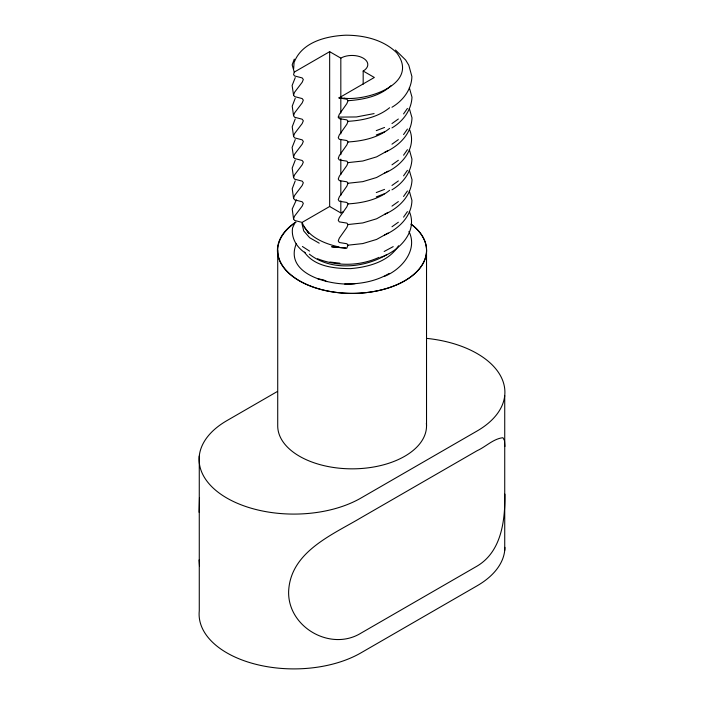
<?xml version="1.0" encoding="UTF-8"?>
<svg xmlns="http://www.w3.org/2000/svg" width="704" height="704" viewBox="0 0 704 704"><rect width="100%" height="100%" fill="white"/><g stroke="black" fill="none" stroke-linecap="round" stroke-linejoin="round"><path stroke-width="1.06" d="M426.527 425.876L426.527 250.422M504.9 547.351A94.802 54.736 0 0 1 477.136 585.781L360.941 652.872A94.802 54.736 0 0 1 254.998 664.074A94.802 54.736 0 0 1 199.276 610.861L199.267 456.042M504.733 550.387L504.733 395.569M199.109 512.301L199.496 497.702M504.891 494.129C505.138 520.106 501.732 551.399 477.136 566.069L360.941 633.16C330.581 651.86 287.61 627.053 288.631 591.404C290.374 552.033 331.716 535.11 360.941 517.766L477.136 450.683C485.813 446.776 493.284 438.786 502.938 437.703L504.504 440.607L504.891 446.494M293.656 68.79L294.272 59.154L292.169 64.874L294.254 72.116L293.568 74.606L294.589 75.953L302.183 77.924L303.327 79.508L302.183 82.271L294.589 92.25L293.55 95.014L294.589 96.598L302.183 98.569L303.327 100.153L302.183 102.907L294.589 112.895L293.55 115.65L294.589 117.242L302.183 119.214L303.327 120.789L302.183 123.552L294.589 133.54L293.55 136.294L294.589 137.878L302.183 139.85L303.327 141.434L302.183 144.197L294.589 154.176L293.55 156.939L294.589 158.523L302.183 160.494L303.327 162.078L302.183 164.833L294.589 174.821L293.55 177.575L294.589 179.168L302.183 181.139L303.327 182.714L302.183 185.478L294.589 195.466L293.55 198.22L294.589 199.804L302.183 201.775L303.327 203.359L302.183 206.122L294.589 216.102L293.55 218.865L294.589 220.449L302.095 222.402L329.657 206.492L340.824 212.942A15.805 9.126 0 0 1 343.578 211.666M389.611 107.721C378.03 117.198 362.666 120.454 348.014 121.326L346.878 119.882L339.284 118.668L338.246 117.11L339.284 114.33L346.878 103.585L348.014 100.69L346.878 99.238L338.95 97.918L374.343 77.475L363.176 71.025A15.805 9.126 0 0 0 363.176 58.124A15.805 9.126 0 0 0 340.824 58.124L329.657 51.674L294.254 72.116M295.249 180.822L292.23 188.725L293.55 198.22M295.249 98.261L292.222 106.146L293.55 115.65M295.249 118.897L292.213 126.799L293.55 136.294M295.249 160.186L292.186 168.071L293.55 177.575M295.249 77.616L292.125 85.501L293.55 95.014M348.014 121.326L346.878 124.23L339.284 134.974L338.246 137.755L339.284 139.313L346.878 140.527L348.014 141.97C362.666 141.099 378.03 137.843 389.611 128.366M348.014 141.97L346.878 144.866L339.284 155.61L338.246 158.391L339.284 159.958L346.878 161.163L348.014 162.615L362.806 161.005L376.596 156.869L388.124 150.48M348.014 162.615L346.878 165.51L339.284 176.255L338.246 179.036L339.284 180.594L346.878 181.808L348.014 183.251L362.806 181.65L376.596 177.505L388.124 171.125M348.014 183.251L346.878 186.155L339.284 196.9L338.246 199.681L339.284 201.238L346.878 202.453L348.014 203.896C362.666 203.025 378.03 199.769 389.611 190.291M348.014 203.896L346.878 206.791L339.284 217.536L338.246 220.317L339.284 221.883L346.878 223.089L348.014 224.541L362.806 222.93L376.596 218.794L388.124 212.406M348.014 224.541L346.878 227.436L339.284 238.181L338.246 240.962L339.284 242.519L346.878 243.734L348.014 245.177L362.806 243.575L376.596 239.43L388.124 233.05M348.014 245.177L346.79 248.204L331.628 246.77L345.778 248.081M295.249 139.542L292.125 147.435L293.55 156.939M398.534 245.775C388.608 261.712 368.368 267.062 350.68 268.611C334.453 268.62 314.327 266.605 304.445 252.102M294.668 223.309L292.547 227.946C291.025 238.216 296.956 247.579 305.369 252.991M294.448 61.635C302.535 41.818 326.533 36.018 345.902 35.2C364.118 35.244 383.39 39.706 396.73 52.818C419.936 83.697 367.743 100.786 344.696 98.261L344.538 98.261M296.402 243.478C283.149 275.062 332.93 286.458 355.089 283.677M296.384 199.918L292.213 208.974L293.55 218.865M403.559 113.925L407.422 108.416M403.559 134.561L407.422 129.061M403.559 155.206L407.422 149.697M403.559 175.85L407.422 170.342M403.559 196.486L407.422 190.986M403.559 217.131L407.422 211.622M391.098 85.598C379.72 96.43 363.22 99.669 348.014 100.69M391.97 107.254C402.899 100.734 411.541 89.698 411.902 76.551L408.795 65.208L405.627 59.99L395.481 50.019M391.97 123.552L398.358 119.011M391.97 127.899C402.961 121.396 411.4 110.299 411.99 97.187L409.367 87.789M391.97 144.197L398.358 139.647M391.97 164.842L398.358 160.292M391.97 185.478L398.358 180.937M391.97 189.825C402.943 183.322 411.435 172.234 411.946 159.113L409.376 149.706M391.97 206.122L398.358 201.573M391.97 226.767L398.358 222.218M277.341 391.503L226.864 420.649A94.802 54.736 0 0 0 226.864 498.054A94.802 54.736 0 0 0 360.941 498.054L477.136 430.971A94.802 54.736 0 0 0 500.606 375.98A94.802 54.736 0 0 0 427.187 338.43M384.155 251.486L393.202 246.629M384.428 276.346C401.377 269.658 418.317 250.184 408.936 231.44M384.542 152.442C398.605 146.335 411.47 134.077 411.998 117.841L409.314 108.434M384.542 173.087C401.298 166.408 417.613 147.858 409.341 129.07M384.542 214.368C398.64 208.278 411.409 195.985 412.025 179.758L409.332 170.359M384.542 235.013C398.552 228.888 411.567 216.674 411.937 200.411L409.323 190.995M386.531 254.804C363.722 268.154 330.933 271.172 309.355 254.17M389.233 273.416C375.874 281.442 360.105 284.161 344.696 284.038M380.266 257.426C398.71 251.451 418.282 231.889 409.27 211.341M379.051 257.338C359.955 266.174 337.075 266.473 317.539 258.746M376.27 130.636L384.542 127.459M376.27 134.974L384.542 131.798M376.27 192.562L384.542 189.385M376.27 196.9L384.542 193.723M374.097 113.59L356.391 116.961L338.246 117.11M338.95 97.918L344.696 98.261M329.956 262.038L339.9 263.208M317.75 278.775L323.488 279.849L326.85 281.635M339.214 247.034C324.87 243.795 308.502 237.415 302.315 222.983M319.22 243.179L309.646 237.714L303.714 230.921L301.946 223.467M302.394 246.488L309.566 251.108M304.102 226.829L308.933 233.649L307.27 231.15M199.109 559.944L199.496 565.822M363.176 71.025L363.176 84.198M340.824 58.124L340.824 113.027M340.824 118.51L340.824 133.883M340.824 139.374L340.824 154.748M340.824 159.139L340.824 174.513M340.824 181.095L340.824 195.369M340.824 200.86L340.824 212.942M329.657 51.674L329.657 206.492M277.719 250.422L277.719 425.876A74.404 42.962 0 0 0 354.429 468.82A74.404 42.962 0 0 0 426.386 423.218M410.986 224.145A74.404 42.953 0 0 1 401.43 282.594A74.404 42.953 0 0 1 299.79 280.958A74.404 42.953 0 0 1 295.891 222.297M411.233 224.189A74.58 43.058 0 0 1 401.174 282.726A74.58 43.058 0 0 1 299.35 280.852A74.58 43.058 0 0 1 295.777 222.068"/></g></svg>
